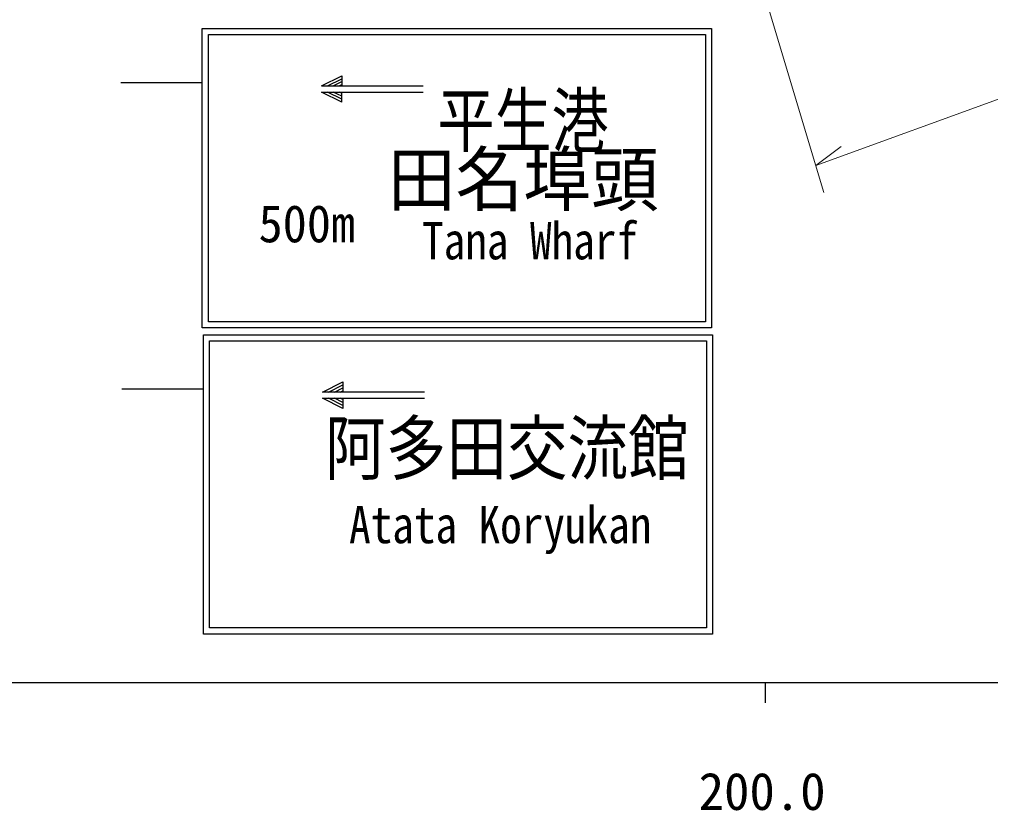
# Model space of a CAD drawing. Units: millimetres, scale not verified. Extents: x 40000 to 680000, y 20000 to 380000.
# Drawn here: x 231378 to 279060, y 198715 to 237576 of the extents above; entities that cross this region are included whole.
import ezdxf
from ezdxf.enums import TextEntityAlignment as Align

# ---------------------------------------------------------------- set-up
doc = ezdxf.new("R2010")
doc.units = ezdxf.units.MM
doc.header["$LTSCALE"] = 1000
for name, color, linetype, lineweight in [('M-STR-HTXT', 7, 'Continuous', 13), ('M-STR-STRC', 7, 'Continuous', 25), ('M-TTL-BAND', 7, 'Continuous', 25)]:
    doc.layers.add(name, color=color, linetype=linetype, lineweight=lineweight)
doc.styles.add('ＭＳ ゴシック', font='')
doc.styles.get('ＭＳ ゴシック').set_extended_font_data('MS Gothic')

msp = doc.modelspace()

# ---------------------------------------------------------------- linework, layer by layer
at = {"layer": 'M-STR-HTXT'}
for p, q in [((270474, 230404), (348459, 258675)), ((270873, 229074), (263297, 254348)), ((270474, 230404), (271723, 231336))]:
    msp.add_line(p, q, dxfattribs=at)
at = {"layer": 'M-STR-STRC'}
for p, q in [((240358, 222429), (240358, 237129)), ((240358, 237129), (265358, 237129)), ((265358, 237129), (265358, 222429)), ((240658, 222729), (240658, 236829)), ((240658, 236829), (265058, 236829)), ((265058, 236829), (265058, 222729)), ((246209, 234310), (247209, 234810)), ((246500, 234310), (247209, 234665)), ((247209, 234810), (247209, 234310)), ((236358, 234479), (240358, 234479)), ((246209, 234310), (247209, 234310)), ((246790, 234310), (247209, 234519)), ((247081, 234310), (247209, 234374)), ((247209, 234310), (251209, 234310)), ((246209, 234010), (251209, 234010)), ((247209, 233510), (246209, 234010)), ((247209, 233655), (246500, 234010)), ((247209, 233801), (246790, 234010)), ((247209, 233946), (247081, 234010)), ((247209, 233510), (247209, 234010)), ((265058, 222729), (240658, 222729)), ((265358, 222429), (240358, 222429)), ((240409, 207388), (240409, 222088)), ((240409, 222088), (265409, 222088)), ((240709, 207688), (240709, 221788)), ((240709, 221788), (265109, 221788)), ((265109, 221788), (265109, 207688)), ((265409, 222088), (265409, 207388)), ((236409, 219438), (240409, 219438)), ((246260, 219269), (247260, 219769)), ((246551, 219269), (247260, 219624)), ((246842, 219269), (247260, 219478)), ((247260, 219769), (247260, 219269)), ((251260, 219269), (246260, 219269)), ((246260, 218969), (251260, 218969)), ((247260, 218469), (246260, 218969)), ((247260, 218614), (246551, 218969)), ((247260, 218760), (246842, 218969)), ((247132, 219269), (247260, 219333)), ((247260, 218905), (247132, 218969)), ((247260, 218969), (247260, 218469)), ((265109, 207688), (240709, 207688)), ((265409, 207388), (240409, 207388))]:
    msp.add_line(p, q, dxfattribs=at)
at = {"layer": 'M-TTL-BAND'}
for p, q in [((40000, 205000), (579000, 205000)), ((268000, 205000), (268000, 204000))]:
    msp.add_line(p, q, dxfattribs=at)

# ---------------------------------------------------------------- texts
at = {"layer": 'M-STR-STRC', "style": 'ＭＳ ゴシック'}
for s, height, width, p in [('平生港', 2566, 0.8, (251904, 230562)), ('田名埠頭', 2566, 0.95, (249463, 227668)), ('500m', 1833, 0.95, (243120, 226077)), ('Tana Wharf', 1833, 0.85, (251148, 225242)), ('阿多田交流館', 2566, 0.85, (246388, 214468)), ('Atata Koryukan', 1833, 0.85, (247564, 211297))]:
    msp.add_text(s, height=height, dxfattribs=dict(at, width=width)).set_placement(p, align=Align.BOTTOM_LEFT)
at = {"layer": 'M-TTL-BAND', "style": 'ＭＳ ゴシック'}
msp.add_text('200.0', height=1833, dxfattribs=at).set_placement((267844, 198195), align=Align.BOTTOM_CENTER)

doc.saveas('drawing.dxf')
